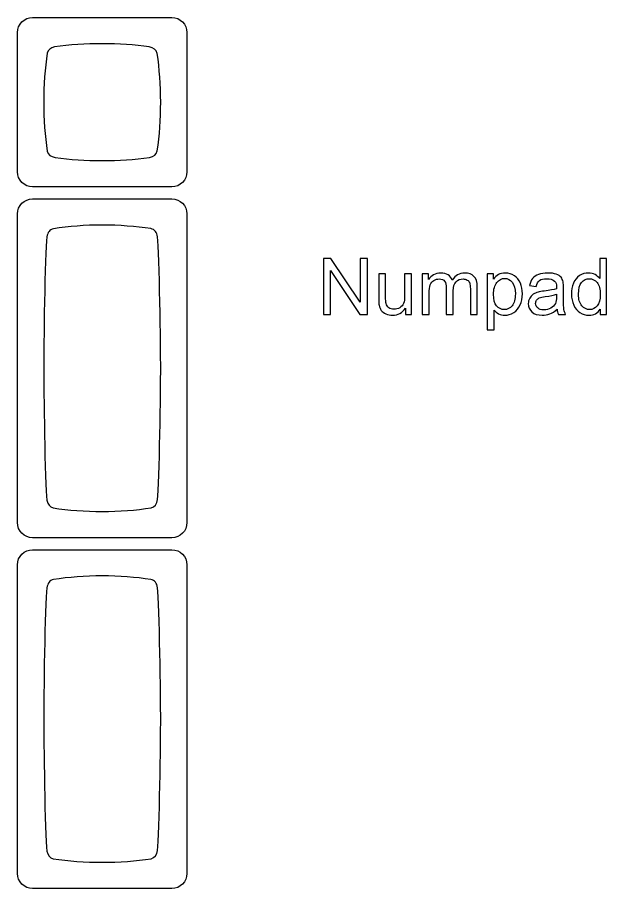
# Model space of a CAD drawing. Header units: millimetres. Extents: x -493 to 473, y -489 to 489.
# Drawn here: x -426.7 to -362.8, y -217.5 to -122.9 of the extents above; entities that cross this region are included whole.
import ezdxf

# ---------------------------------------------------------------- set-up
doc = ezdxf.new("R2010")
doc.units = ezdxf.units.MM
doc.header["$MEASUREMENT"] = 0
doc.layers.add('Layer 1', color=7, linetype='Continuous')

msp = doc.modelspace()

# ---------------------------------------------------------------- linework, layer by layer
at = {"layer": 'Layer 1', "color": 251}
for points, knots in [([(-425.068, -141.2977), (-425.068, -141.2977), (-409.9606, -141.2977), (-409.9606, -141.2977), (-409.9606, -141.2977), (-409.0551, -141.2977), (-408.3143, -140.5569), (-408.3143, -139.6514), (-408.3143, -139.6514), (-408.3143, -139.6514), (-408.3143, -124.544), (-408.3143, -124.544), (-408.3143, -124.544), (-408.3143, -123.6385), (-409.0551, -122.8977), (-409.9606, -122.8977), (-409.9606, -122.8977), (-409.9606, -122.8977), (-425.068, -122.8977), (-425.068, -122.8977), (-425.068, -122.8977), (-425.9735, -122.8977), (-426.7143, -123.6385), (-426.7143, -124.544), (-426.7143, -124.544), (-426.7143, -124.544), (-426.7143, -139.6514), (-426.7143, -139.6514), (-426.7143, -139.6514), (-426.7143, -140.5569), (-425.9735, -141.2977), (-425.068, -141.2977)], [0, 0, 0, 0, 0.1111111, 0.1111111, 0.1111111, 0.1111111, 0.2222222, 0.2222222, 0.2222222, 0.2222222, 0.3333333, 0.3333333, 0.3333333, 0.3333333, 0.4444444, 0.4444444, 0.4444444, 0.4444444, 0.5555556, 0.5555556, 0.5555556, 0.5555556, 0.6666667, 0.6666667, 0.6666667, 0.6666667, 0.7777778, 0.7777778, 0.7777778, 0.7777778, 1, 1, 1, 1]), ([(-417.5141, -125.7482), (-415.7235, -125.7487), (-414.0036, -125.8716), (-412.4014, -126.0971), (-412.4014, -126.0971), (-412.4014, -126.0971), (-412.4014, -126.0972), (-412.4014, -126.0972), (-412.4014, -126.0972), (-411.9146, -126.1701), (-411.6247, -126.4027), (-411.5375, -126.8074), (-411.5375, -126.8074), (-411.2955, -128.4603), (-411.1632, -130.2419), (-411.1628, -132.0997), (-411.1628, -132.0997), (-411.1623, -133.9574), (-411.2938, -135.739), (-411.535, -137.3919), (-411.535, -137.3919), (-411.622, -137.7961), (-411.9113, -138.0285), (-412.397, -138.1014), (-412.397, -138.1014), (-413.9995, -138.3263), (-415.7199, -138.4485), (-417.5112, -138.4481), (-417.5112, -138.4481), (-419.303, -138.4477), (-421.024, -138.3245), (-422.627, -138.0987), (-422.627, -138.0987), (-422.627, -138.0987), (-422.6269, -138.0983), (-422.6269, -138.0983), (-422.6269, -138.0983), (-423.0999, -138.0275), (-423.3871, -137.8058), (-423.483, -137.4218), (-423.483, -137.4218), (-423.728, -135.7597), (-423.8621, -133.9668), (-423.8625, -132.0967), (-423.8625, -132.0967), (-423.863, -130.2249), (-423.7295, -128.4305), (-423.4849, -126.7672), (-423.4849, -126.7672), (-423.3923, -126.4003), (-423.1243, -126.1823), (-422.6855, -126.1031), (-422.6855, -126.1031), (-421.0668, -125.873), (-419.3267, -125.7478), (-417.5141, -125.7482)], [0, 0, 0, 0, 0.0666667, 0.0666667, 0.0666667, 0.0666667, 0.1333333, 0.1333333, 0.1333333, 0.1333333, 0.2, 0.2, 0.2, 0.2, 0.2666667, 0.2666667, 0.2666667, 0.2666667, 0.3333333, 0.3333333, 0.3333333, 0.3333333, 0.4, 0.4, 0.4, 0.4, 0.4666667, 0.4666667, 0.4666667, 0.4666667, 0.5333333, 0.5333333, 0.5333333, 0.5333333, 0.6, 0.6, 0.6, 0.6, 0.6666667, 0.6666667, 0.6666667, 0.6666667, 0.7333333, 0.7333333, 0.7333333, 0.7333333, 0.8, 0.8, 0.8, 0.8, 0.8666667, 0.8666667, 0.8666667, 0.8666667, 1, 1, 1, 1]), ([(-408.3143, -177.7514), (-408.3143, -177.7514), (-408.3143, -144.244), (-408.3143, -144.244), (-408.3143, -144.244), (-408.3143, -143.3385), (-409.0551, -142.5977), (-409.9606, -142.5977), (-409.9606, -142.5977), (-409.9606, -142.5977), (-425.068, -142.5977), (-425.068, -142.5977), (-425.068, -142.5977), (-425.9735, -142.5977), (-426.7143, -143.3385), (-426.7143, -144.244), (-426.7143, -144.244), (-426.7143, -144.244), (-426.7143, -177.7514), (-426.7143, -177.7514), (-426.7143, -177.7514), (-426.7143, -178.6569), (-425.9735, -179.3977), (-425.068, -179.3977), (-425.068, -179.3977), (-425.068, -179.3977), (-409.9606, -179.3977), (-409.9606, -179.3977), (-409.9606, -179.3977), (-409.0551, -179.3977), (-408.3143, -178.6569), (-408.3143, -177.7514)], [0, 0, 0, 0, 0.1111111, 0.1111111, 0.1111111, 0.1111111, 0.2222222, 0.2222222, 0.2222222, 0.2222222, 0.3333333, 0.3333333, 0.3333333, 0.3333333, 0.4444444, 0.4444444, 0.4444444, 0.4444444, 0.5555556, 0.5555556, 0.5555556, 0.5555556, 0.6666667, 0.6666667, 0.6666667, 0.6666667, 0.7777778, 0.7777778, 0.7777778, 0.7777778, 1, 1, 1, 1]), ([(-423.8637, -160.9977), (-423.8633, -159.1154), (-423.7412, -148.4159), (-423.5156, -146.7419), (-423.5156, -146.7419), (-423.5156, -146.7419), (-423.5156, -146.7419), (-423.5156, -146.7419), (-423.5156, -146.7419), (-423.4427, -146.2333), (-423.2101, -145.9305), (-422.8054, -145.8392), (-422.8054, -145.8392), (-421.1524, -145.5865), (-419.3708, -145.4482), (-417.5132, -145.4478), (-417.5132, -145.4478), (-415.6555, -145.4474), (-413.8738, -145.5847), (-412.2209, -145.8367), (-412.2209, -145.8367), (-411.8167, -145.9275), (-411.5843, -146.2299), (-411.5115, -146.7373), (-411.5115, -146.7373), (-411.2865, -148.4116), (-411.1635, -159.1228), (-411.1639, -160.9946), (-411.1639, -160.9946), (-411.1642, -162.8664), (-411.2875, -173.5818), (-411.5132, -175.2567), (-411.5132, -175.2567), (-411.5132, -175.2567), (-411.5137, -175.2566), (-411.5137, -175.2566), (-411.5137, -175.2566), (-411.5845, -175.7508), (-411.8062, -176.0509), (-412.1901, -176.151), (-412.1901, -176.151), (-413.8523, -176.407), (-415.6444, -176.5472), (-417.5153, -176.5476), (-417.5153, -176.5476), (-419.3862, -176.548), (-421.1815, -176.4086), (-422.8448, -176.153), (-422.8448, -176.153), (-423.2117, -176.0563), (-423.4296, -175.7762), (-423.5089, -175.3178), (-423.5089, -175.3178), (-423.7389, -173.6265), (-423.8641, -162.88), (-423.8637, -160.9977)], [0, 0, 0, 0, 0.0666667, 0.0666667, 0.0666667, 0.0666667, 0.1333333, 0.1333333, 0.1333333, 0.1333333, 0.2, 0.2, 0.2, 0.2, 0.2666667, 0.2666667, 0.2666667, 0.2666667, 0.3333333, 0.3333333, 0.3333333, 0.3333333, 0.4, 0.4, 0.4, 0.4, 0.4666667, 0.4666667, 0.4666667, 0.4666667, 0.5333333, 0.5333333, 0.5333333, 0.5333333, 0.6, 0.6, 0.6, 0.6, 0.6666667, 0.6666667, 0.6666667, 0.6666667, 0.7333333, 0.7333333, 0.7333333, 0.7333333, 0.8, 0.8, 0.8, 0.8, 0.8666667, 0.8666667, 0.8666667, 0.8666667, 1, 1, 1, 1]), ([(-408.3143, -215.8514), (-408.3143, -215.8514), (-408.3143, -182.344), (-408.3143, -182.344), (-408.3143, -182.344), (-408.3143, -181.4385), (-409.0551, -180.6977), (-409.9606, -180.6977), (-409.9606, -180.6977), (-409.9606, -180.6977), (-425.068, -180.6977), (-425.068, -180.6977), (-425.068, -180.6977), (-425.9735, -180.6977), (-426.7143, -181.4385), (-426.7143, -182.344), (-426.7143, -182.344), (-426.7143, -182.344), (-426.7143, -215.8514), (-426.7143, -215.8514), (-426.7143, -215.8514), (-426.7143, -216.7569), (-425.9735, -217.4977), (-425.068, -217.4977), (-425.068, -217.4977), (-425.068, -217.4977), (-409.9606, -217.4977), (-409.9606, -217.4977), (-409.9606, -217.4977), (-409.0551, -217.4977), (-408.3143, -216.7569), (-408.3143, -215.8514)], [0, 0, 0, 0, 0.1111111, 0.1111111, 0.1111111, 0.1111111, 0.2222222, 0.2222222, 0.2222222, 0.2222222, 0.3333333, 0.3333333, 0.3333333, 0.3333333, 0.4444444, 0.4444444, 0.4444444, 0.4444444, 0.5555556, 0.5555556, 0.5555556, 0.5555556, 0.6666667, 0.6666667, 0.6666667, 0.6666667, 0.7777778, 0.7777778, 0.7777778, 0.7777778, 1, 1, 1, 1]), ([(-423.8637, -199.0977), (-423.8633, -197.2154), (-423.7412, -186.5159), (-423.5156, -184.8419), (-423.5156, -184.8419), (-423.5156, -184.8419), (-423.5156, -184.8419), (-423.5156, -184.8419), (-423.5156, -184.8419), (-423.4427, -184.3333), (-423.2101, -184.0305), (-422.8054, -183.9392), (-422.8054, -183.9392), (-421.1524, -183.6865), (-419.3708, -183.5482), (-417.5132, -183.5478), (-417.5132, -183.5478), (-415.6555, -183.5474), (-413.8738, -183.6847), (-412.2209, -183.9367), (-412.2209, -183.9367), (-411.8167, -184.0275), (-411.5843, -184.3299), (-411.5115, -184.8373), (-411.5115, -184.8373), (-411.2865, -186.5116), (-411.1635, -197.2228), (-411.1639, -199.0946), (-411.1639, -199.0946), (-411.1642, -200.9664), (-411.2875, -211.6818), (-411.5132, -213.3567), (-411.5132, -213.3567), (-411.5132, -213.3567), (-411.5137, -213.3566), (-411.5137, -213.3566), (-411.5137, -213.3566), (-411.5845, -213.8508), (-411.8062, -214.1509), (-412.1901, -214.251), (-412.1901, -214.251), (-413.8523, -214.507), (-415.6444, -214.6472), (-417.5153, -214.6476), (-417.5153, -214.6476), (-419.3862, -214.648), (-421.1815, -214.5086), (-422.8448, -214.253), (-422.8448, -214.253), (-423.2117, -214.1563), (-423.4296, -213.8762), (-423.5089, -213.4178), (-423.5089, -213.4178), (-423.7389, -211.7265), (-423.8641, -200.98), (-423.8637, -199.0977)], [0, 0, 0, 0, 0.0666667, 0.0666667, 0.0666667, 0.0666667, 0.1333333, 0.1333333, 0.1333333, 0.1333333, 0.2, 0.2, 0.2, 0.2, 0.2666667, 0.2666667, 0.2666667, 0.2666667, 0.3333333, 0.3333333, 0.3333333, 0.3333333, 0.4, 0.4, 0.4, 0.4, 0.4666667, 0.4666667, 0.4666667, 0.4666667, 0.5333333, 0.5333333, 0.5333333, 0.5333333, 0.6, 0.6, 0.6, 0.6, 0.6666667, 0.6666667, 0.6666667, 0.6666667, 0.7333333, 0.7333333, 0.7333333, 0.7333333, 0.8, 0.8, 0.8, 0.8, 0.8666667, 0.8666667, 0.8666667, 0.8666667, 1, 1, 1, 1])]:
    msp.add_open_spline(points, degree=3, knots=knots, dxfattribs=at)
at = {"layer": 'Layer 1', "color": 250}
for points, knots in [([(-393.5089, -155.1398), (-393.5089, -155.1398), (-393.5089, -149.0777), (-393.5089, -149.0777), (-393.5089, -149.0777), (-393.5089, -149.0777), (-392.6849, -149.0777), (-392.6849, -149.0777), (-392.6849, -149.0777), (-392.6849, -149.0777), (-389.5042, -153.8359), (-389.5042, -153.8359), (-389.5042, -153.8359), (-389.5042, -153.8359), (-389.5042, -149.0777), (-389.5042, -149.0777), (-389.5042, -149.0777), (-389.5042, -149.0777), (-388.7338, -149.0777), (-388.7338, -149.0777), (-388.7338, -149.0777), (-388.7338, -149.0777), (-388.7338, -155.1398), (-388.7338, -155.1398), (-388.7338, -155.1398), (-388.7338, -155.1398), (-389.5579, -155.1398), (-389.5579, -155.1398), (-389.5579, -155.1398), (-389.5579, -155.1398), (-392.7385, -150.3816), (-392.7385, -150.3816), (-392.7385, -150.3816), (-392.7385, -150.3816), (-392.7385, -155.1398), (-392.7385, -155.1398), (-392.7385, -155.1398), (-392.7385, -155.1398), (-393.5089, -155.1398), (-393.5089, -155.1398)], [0, 0, 0, 0, 0.0909091, 0.0909091, 0.0909091, 0.0909091, 0.1818182, 0.1818182, 0.1818182, 0.1818182, 0.2727273, 0.2727273, 0.2727273, 0.2727273, 0.3636364, 0.3636364, 0.3636364, 0.3636364, 0.4545455, 0.4545455, 0.4545455, 0.4545455, 0.5454545, 0.5454545, 0.5454545, 0.5454545, 0.6363636, 0.6363636, 0.6363636, 0.6363636, 0.7272727, 0.7272727, 0.7272727, 0.7272727, 0.8181818, 0.8181818, 0.8181818, 0.8181818, 1, 1, 1, 1]), ([(-363.4639, -155.1398), (-363.4639, -155.1398), (-363.4639, -154.5824), (-363.4639, -154.5824), (-363.4639, -154.5824), (-363.7419, -155.0156), (-364.1511, -155.2329), (-364.6916, -155.2329), (-364.6916, -155.2329), (-365.0415, -155.2329), (-365.3632, -155.137), (-365.6553, -154.9437), (-365.6553, -154.9437), (-365.9488, -154.7517), (-366.176, -154.4822), (-366.3383, -154.1379), (-366.3383, -154.1379), (-366.4992, -153.7922), (-366.5796, -153.3957), (-366.5796, -152.947), (-366.5796, -152.947), (-366.5796, -152.5095), (-366.5062, -152.113), (-366.3609, -151.756), (-366.3609, -151.756), (-366.2141, -151.4004), (-365.9954, -151.1266), (-365.7033, -150.9375), (-365.7033, -150.9375), (-365.4126, -150.747), (-365.0852, -150.6525), (-364.7254, -150.6525), (-364.7254, -150.6525), (-364.4601, -150.6525), (-364.2245, -150.7089), (-364.0185, -150.8204), (-364.0185, -150.8204), (-363.8124, -150.9319), (-363.6445, -151.0787), (-363.5147, -151.2579), (-363.5147, -151.2579), (-363.5147, -151.2579), (-363.5147, -149.0777), (-363.5147, -149.0777), (-363.5147, -149.0777), (-363.5147, -149.0777), (-362.7696, -149.0777), (-362.7696, -149.0777), (-362.7696, -149.0777), (-362.7696, -149.0777), (-362.7696, -155.1398), (-362.7696, -155.1398), (-362.7696, -155.1398), (-362.7696, -155.1398), (-363.4639, -155.1398), (-363.4639, -155.1398)], [0, 0, 0, 0, 0.0666667, 0.0666667, 0.0666667, 0.0666667, 0.1333333, 0.1333333, 0.1333333, 0.1333333, 0.2, 0.2, 0.2, 0.2, 0.2666667, 0.2666667, 0.2666667, 0.2666667, 0.3333333, 0.3333333, 0.3333333, 0.3333333, 0.4, 0.4, 0.4, 0.4, 0.4666667, 0.4666667, 0.4666667, 0.4666667, 0.5333333, 0.5333333, 0.5333333, 0.5333333, 0.6, 0.6, 0.6, 0.6, 0.6666667, 0.6666667, 0.6666667, 0.6666667, 0.7333333, 0.7333333, 0.7333333, 0.7333333, 0.8, 0.8, 0.8, 0.8, 0.8666667, 0.8666667, 0.8666667, 0.8666667, 1, 1, 1, 1]), ([(-384.6091, -155.1398), (-384.6091, -155.1398), (-384.6091, -154.4865), (-384.6091, -154.4865), (-384.6091, -154.4865), (-384.9506, -154.9846), (-385.4135, -155.2329), (-385.9991, -155.2329), (-385.9991, -155.2329), (-386.2573, -155.2329), (-386.4986, -155.1835), (-386.723, -155.0848), (-386.723, -155.0848), (-386.9473, -154.9846), (-387.1138, -154.8604), (-387.2225, -154.7108), (-387.2225, -154.7108), (-387.3311, -154.5598), (-387.4073, -154.3764), (-387.4511, -154.1591), (-387.4511, -154.1591), (-387.4807, -154.0123), (-387.4962, -153.7809), (-387.4962, -153.4648), (-387.4962, -153.4648), (-387.4962, -153.4648), (-387.4962, -150.7456), (-387.4962, -150.7456), (-387.4962, -150.7456), (-387.4962, -150.7456), (-386.7512, -150.7456), (-386.7512, -150.7456), (-386.7512, -150.7456), (-386.7512, -150.7456), (-386.7512, -153.177), (-386.7512, -153.177), (-386.7512, -153.177), (-386.7512, -153.565), (-386.7357, -153.8275), (-386.706, -153.9615), (-386.706, -153.9615), (-386.6595, -154.1577), (-386.5607, -154.3101), (-386.4083, -154.4216), (-386.4083, -154.4216), (-386.2573, -154.533), (-386.071, -154.5895), (-385.8481, -154.5895), (-385.8481, -154.5895), (-385.6251, -154.5895), (-385.4163, -154.533), (-385.2215, -154.4187), (-385.2215, -154.4187), (-385.0268, -154.3044), (-384.8885, -154.1478), (-384.8067, -153.9517), (-384.8067, -153.9517), (-384.7262, -153.7555), (-384.6853, -153.4691), (-384.6853, -153.0951), (-384.6853, -153.0951), (-384.6853, -153.0951), (-384.6853, -150.7456), (-384.6853, -150.7456), (-384.6853, -150.7456), (-384.6853, -150.7456), (-383.9403, -150.7456), (-383.9403, -150.7456), (-383.9403, -150.7456), (-383.9403, -150.7456), (-383.9403, -155.1398), (-383.9403, -155.1398), (-383.9403, -155.1398), (-383.9403, -155.1398), (-384.6091, -155.1398), (-384.6091, -155.1398)], [0, 0, 0, 0, 0.05, 0.05, 0.05, 0.05, 0.1, 0.1, 0.1, 0.1, 0.15, 0.15, 0.15, 0.15, 0.2, 0.2, 0.2, 0.2, 0.25, 0.25, 0.25, 0.25, 0.3, 0.3, 0.3, 0.3, 0.35, 0.35, 0.35, 0.35, 0.4, 0.4, 0.4, 0.4, 0.45, 0.45, 0.45, 0.45, 0.5, 0.5, 0.5, 0.5, 0.55, 0.55, 0.55, 0.55, 0.6, 0.6, 0.6, 0.6, 0.65, 0.65, 0.65, 0.65, 0.7, 0.7, 0.7, 0.7, 0.75, 0.75, 0.75, 0.75, 0.8, 0.8, 0.8, 0.8, 0.85, 0.85, 0.85, 0.85, 0.9, 0.9, 0.9, 0.9, 1, 1, 1, 1]), ([(-382.7705, -155.1398), (-382.7705, -155.1398), (-382.7705, -150.7456), (-382.7705, -150.7456), (-382.7705, -150.7456), (-382.7705, -150.7456), (-382.1016, -150.7456), (-382.1016, -150.7456), (-382.1016, -150.7456), (-382.1016, -150.7456), (-382.1016, -151.3665), (-382.1016, -151.3665), (-382.1016, -151.3665), (-381.9648, -151.152), (-381.7813, -150.9785), (-381.5527, -150.8486), (-381.5527, -150.8486), (-381.3241, -150.7174), (-381.0645, -150.6525), (-380.7724, -150.6525), (-380.7724, -150.6525), (-380.4478, -150.6525), (-380.1811, -150.7202), (-379.9737, -150.8543), (-379.9737, -150.8543), (-379.7663, -150.9898), (-379.6195, -151.1774), (-379.5349, -151.4201), (-379.5349, -151.4201), (-379.1849, -150.9079), (-378.7319, -150.6525), (-378.1731, -150.6525), (-378.1731, -150.6525), (-377.7357, -150.6525), (-377.3984, -150.7724), (-377.1642, -151.0137), (-377.1642, -151.0137), (-376.9286, -151.255), (-376.81, -151.6262), (-376.81, -152.1271), (-376.81, -152.1271), (-376.81, -152.1271), (-376.81, -155.1398), (-376.81, -155.1398), (-376.81, -155.1398), (-376.81, -155.1398), (-377.5551, -155.1398), (-377.5551, -155.1398), (-377.5551, -155.1398), (-377.5551, -155.1398), (-377.5551, -152.374), (-377.5551, -152.374), (-377.5551, -152.374), (-377.5551, -152.0777), (-377.5805, -151.8632), (-377.6285, -151.732), (-377.6285, -151.732), (-377.6764, -151.6008), (-377.7639, -151.4963), (-377.8923, -151.4159), (-377.8923, -151.4159), (-378.0193, -151.3355), (-378.1689, -151.296), (-378.3397, -151.296), (-378.3397, -151.296), (-378.6501, -151.296), (-378.9069, -151.399), (-379.1115, -151.6036), (-379.1115, -151.6036), (-379.3161, -151.8096), (-379.4177, -152.1384), (-379.4177, -152.5899), (-379.4177, -152.5899), (-379.4177, -152.5899), (-379.4177, -155.1398), (-379.4177, -155.1398), (-379.4177, -155.1398), (-379.4177, -155.1398), (-380.1628, -155.1398), (-380.1628, -155.1398), (-380.1628, -155.1398), (-380.1628, -155.1398), (-380.1628, -152.288), (-380.1628, -152.288), (-380.1628, -152.288), (-380.1628, -151.9578), (-380.2235, -151.7094), (-380.3448, -151.5443), (-380.3448, -151.5443), (-380.4662, -151.3792), (-380.6651, -151.296), (-380.9403, -151.296), (-380.9403, -151.296), (-381.1492, -151.296), (-381.3425, -151.351), (-381.5203, -151.4611), (-381.5203, -151.4611), (-381.6981, -151.5711), (-381.8265, -151.732), (-381.9069, -151.9451), (-381.9069, -151.9451), (-381.9859, -152.1567), (-382.0254, -152.4629), (-382.0254, -152.8623), (-382.0254, -152.8623), (-382.0254, -152.8623), (-382.0254, -155.1398), (-382.0254, -155.1398), (-382.0254, -155.1398), (-382.0254, -155.1398), (-382.7705, -155.1398), (-382.7705, -155.1398)], [0, 0, 0, 0, 0.0344828, 0.0344828, 0.0344828, 0.0344828, 0.0689655, 0.0689655, 0.0689655, 0.0689655, 0.1034483, 0.1034483, 0.1034483, 0.1034483, 0.137931, 0.137931, 0.137931, 0.137931, 0.1724138, 0.1724138, 0.1724138, 0.1724138, 0.2068966, 0.2068966, 0.2068966, 0.2068966, 0.2413793, 0.2413793, 0.2413793, 0.2413793, 0.2758621, 0.2758621, 0.2758621, 0.2758621, 0.3103448, 0.3103448, 0.3103448, 0.3103448, 0.3448276, 0.3448276, 0.3448276, 0.3448276, 0.3793103, 0.3793103, 0.3793103, 0.3793103, 0.4137931, 0.4137931, 0.4137931, 0.4137931, 0.4482759, 0.4482759, 0.4482759, 0.4482759, 0.4827586, 0.4827586, 0.4827586, 0.4827586, 0.5172414, 0.5172414, 0.5172414, 0.5172414, 0.5517241, 0.5517241, 0.5517241, 0.5517241, 0.5862069, 0.5862069, 0.5862069, 0.5862069, 0.6206897, 0.6206897, 0.6206897, 0.6206897, 0.6551724, 0.6551724, 0.6551724, 0.6551724, 0.6896552, 0.6896552, 0.6896552, 0.6896552, 0.7241379, 0.7241379, 0.7241379, 0.7241379, 0.7586207, 0.7586207, 0.7586207, 0.7586207, 0.7931034, 0.7931034, 0.7931034, 0.7931034, 0.8275862, 0.8275862, 0.8275862, 0.8275862, 0.862069, 0.862069, 0.862069, 0.862069, 0.8965517, 0.8965517, 0.8965517, 0.8965517, 0.9310345, 0.9310345, 0.9310345, 0.9310345, 1, 1, 1, 1]), ([(-375.7178, -156.8247), (-375.7178, -156.8247), (-375.7178, -150.7456), (-375.7178, -150.7456), (-375.7178, -150.7456), (-375.7178, -150.7456), (-375.0405, -150.7456), (-375.0405, -150.7456), (-375.0405, -150.7456), (-375.0405, -150.7456), (-375.0405, -151.3228), (-375.0405, -151.3228), (-375.0405, -151.3228), (-374.881, -151.0998), (-374.7004, -150.9319), (-374.4986, -150.8204), (-374.4986, -150.8204), (-374.2982, -150.7089), (-374.0541, -150.6525), (-373.7677, -150.6525), (-373.7677, -150.6525), (-373.3923, -150.6525), (-373.0621, -150.7485), (-372.7757, -150.9418), (-372.7757, -150.9418), (-372.4892, -151.1337), (-372.2733, -151.406), (-372.1266, -151.756), (-372.1266, -151.756), (-371.9812, -152.1073), (-371.9078, -152.4912), (-371.9078, -152.9103), (-371.9078, -152.9103), (-371.9078, -153.3576), (-371.9883, -153.7612), (-372.1491, -154.121), (-372.1491, -154.121), (-372.31, -154.4794), (-372.5442, -154.7546), (-372.8519, -154.9465), (-372.8519, -154.9465), (-373.1581, -155.137), (-373.4812, -155.2329), (-373.8199, -155.2329), (-373.8199, -155.2329), (-374.0682, -155.2329), (-374.2912, -155.1807), (-374.4873, -155.0763), (-374.4873, -155.0763), (-374.6849, -154.9719), (-374.8457, -154.8406), (-374.9727, -154.6812), (-374.9727, -154.6812), (-374.9727, -154.6812), (-374.9727, -156.8247), (-374.9727, -156.8247), (-374.9727, -156.8247), (-374.9727, -156.8247), (-375.7178, -156.8247), (-375.7178, -156.8247)], [0, 0, 0, 0, 0.0625, 0.0625, 0.0625, 0.0625, 0.125, 0.125, 0.125, 0.125, 0.1875, 0.1875, 0.1875, 0.1875, 0.25, 0.25, 0.25, 0.25, 0.3125, 0.3125, 0.3125, 0.3125, 0.375, 0.375, 0.375, 0.375, 0.4375, 0.4375, 0.4375, 0.4375, 0.5, 0.5, 0.5, 0.5, 0.5625, 0.5625, 0.5625, 0.5625, 0.625, 0.625, 0.625, 0.625, 0.6875, 0.6875, 0.6875, 0.6875, 0.75, 0.75, 0.75, 0.75, 0.8125, 0.8125, 0.8125, 0.8125, 0.875, 0.875, 0.875, 0.875, 1, 1, 1, 1]), ([(-375.0405, -152.9695), (-375.0405, -153.5326), (-374.9262, -153.9488), (-374.699, -154.2184), (-374.699, -154.2184), (-374.4704, -154.4879), (-374.1938, -154.6233), (-373.8693, -154.6233), (-373.8693, -154.6233), (-373.5391, -154.6233), (-373.2568, -154.4836), (-373.0226, -154.2042), (-373.0226, -154.2042), (-372.7869, -153.9248), (-372.6698, -153.493), (-372.6698, -152.9074), (-372.6698, -152.9074), (-372.6698, -152.3486), (-372.7841, -151.931), (-373.0141, -151.653), (-373.0141, -151.653), (-373.2441, -151.375), (-373.5179, -151.2367), (-373.8368, -151.2367), (-373.8368, -151.2367), (-374.1529, -151.2367), (-374.4323, -151.3849), (-374.675, -151.6798), (-374.675, -151.6798), (-374.9191, -151.9761), (-375.0405, -152.4051), (-375.0405, -152.9695)], [0, 0, 0, 0, 0.1111111, 0.1111111, 0.1111111, 0.1111111, 0.2222222, 0.2222222, 0.2222222, 0.2222222, 0.3333333, 0.3333333, 0.3333333, 0.3333333, 0.4444444, 0.4444444, 0.4444444, 0.4444444, 0.5555556, 0.5555556, 0.5555556, 0.5555556, 0.6666667, 0.6666667, 0.6666667, 0.6666667, 0.7777778, 0.7777778, 0.7777778, 0.7777778, 1, 1, 1, 1]), ([(-368.1388, -154.5895), (-368.4154, -154.8251), (-368.6821, -154.9902), (-368.9375, -155.0876), (-368.9375, -155.0876), (-369.1929, -155.185), (-369.4667, -155.2329), (-369.7602, -155.2329), (-369.7602, -155.2329), (-370.2428, -155.2329), (-370.6139, -155.1158), (-370.8735, -154.8802), (-370.8735, -154.8802), (-371.1332, -154.6459), (-371.263, -154.3454), (-371.263, -153.9799), (-371.263, -153.9799), (-371.263, -153.7654), (-371.2136, -153.5692), (-371.1162, -153.3914), (-371.1162, -153.3914), (-371.0175, -153.2136), (-370.8891, -153.0725), (-370.731, -152.9653), (-370.731, -152.9653), (-370.5716, -152.8581), (-370.3938, -152.7762), (-370.1948, -152.7212), (-370.1948, -152.7212), (-370.048, -152.6831), (-369.8265, -152.6464), (-369.5316, -152.6097), (-369.5316, -152.6097), (-368.9305, -152.5391), (-368.486, -152.4531), (-368.2023, -152.3543), (-368.2023, -152.3543), (-368.1995, -152.2527), (-368.1981, -152.1878), (-368.1981, -152.161), (-368.1981, -152.161), (-368.1981, -151.859), (-368.2686, -151.6459), (-368.4098, -151.5217), (-368.4098, -151.5217), (-368.6003, -151.3538), (-368.8839, -151.2706), (-369.2592, -151.2706), (-369.2592, -151.2706), (-369.6106, -151.2706), (-369.8702, -151.3327), (-370.0368, -151.4554), (-370.0368, -151.4554), (-370.2047, -151.5782), (-370.3274, -151.7955), (-370.4079, -152.1088), (-370.4079, -152.1088), (-370.4079, -152.1088), (-371.136, -152.0072), (-371.136, -152.0072), (-371.136, -152.0072), (-371.0697, -151.6953), (-370.961, -151.4427), (-370.8086, -151.2508), (-370.8086, -151.2508), (-370.6562, -151.0589), (-370.4361, -150.9121), (-370.1482, -150.8077), (-370.1482, -150.8077), (-369.8618, -150.7047), (-369.5273, -150.6525), (-369.1492, -150.6525), (-369.1492, -150.6525), (-368.7738, -150.6525), (-368.4676, -150.6962), (-368.232, -150.7851), (-368.232, -150.7851), (-367.9977, -150.874), (-367.8242, -150.9841), (-367.7141, -151.1182), (-367.7141, -151.1182), (-367.604, -151.2522), (-367.5264, -151.4216), (-367.4813, -151.6262), (-367.4813, -151.6262), (-367.4573, -151.7532), (-367.4446, -151.9818), (-367.4446, -152.3105), (-367.4446, -152.3105), (-367.4446, -152.3105), (-367.4446, -153.2983), (-367.4446, -153.2983), (-367.4446, -153.2983), (-367.4446, -153.9883), (-367.429, -154.4244), (-367.398, -154.6092), (-367.398, -154.6092), (-367.3684, -154.7941), (-367.3063, -154.9705), (-367.216, -155.1398), (-367.216, -155.1398), (-367.216, -155.1398), (-367.9949, -155.1398), (-367.9949, -155.1398), (-367.9949, -155.1398), (-368.0697, -154.9832), (-368.1177, -154.7997), (-368.1388, -154.5895)], [0, 0, 0, 0, 0.0357143, 0.0357143, 0.0357143, 0.0357143, 0.0714286, 0.0714286, 0.0714286, 0.0714286, 0.1071429, 0.1071429, 0.1071429, 0.1071429, 0.1428571, 0.1428571, 0.1428571, 0.1428571, 0.1785714, 0.1785714, 0.1785714, 0.1785714, 0.2142857, 0.2142857, 0.2142857, 0.2142857, 0.25, 0.25, 0.25, 0.25, 0.2857143, 0.2857143, 0.2857143, 0.2857143, 0.3214286, 0.3214286, 0.3214286, 0.3214286, 0.3571429, 0.3571429, 0.3571429, 0.3571429, 0.3928571, 0.3928571, 0.3928571, 0.3928571, 0.4285714, 0.4285714, 0.4285714, 0.4285714, 0.4642857, 0.4642857, 0.4642857, 0.4642857, 0.5, 0.5, 0.5, 0.5, 0.5357143, 0.5357143, 0.5357143, 0.5357143, 0.5714286, 0.5714286, 0.5714286, 0.5714286, 0.6071429, 0.6071429, 0.6071429, 0.6071429, 0.6428571, 0.6428571, 0.6428571, 0.6428571, 0.6785714, 0.6785714, 0.6785714, 0.6785714, 0.7142857, 0.7142857, 0.7142857, 0.7142857, 0.75, 0.75, 0.75, 0.75, 0.7857143, 0.7857143, 0.7857143, 0.7857143, 0.8214286, 0.8214286, 0.8214286, 0.8214286, 0.8571429, 0.8571429, 0.8571429, 0.8571429, 0.8928571, 0.8928571, 0.8928571, 0.8928571, 0.9285714, 0.9285714, 0.9285714, 0.9285714, 1, 1, 1, 1]), ([(-365.8176, -152.9484), (-365.8176, -153.51), (-365.6991, -153.9291), (-365.4606, -154.2071), (-365.4606, -154.2071), (-365.2235, -154.485), (-364.9427, -154.6233), (-364.6196, -154.6233), (-364.6196, -154.6233), (-364.2936, -154.6233), (-364.017, -154.4907), (-363.7884, -154.2254), (-363.7884, -154.2254), (-363.5613, -153.9601), (-363.447, -153.5551), (-363.447, -153.0105), (-363.447, -153.0105), (-363.447, -152.4121), (-363.5627, -151.9719), (-363.7955, -151.6911), (-363.7955, -151.6911), (-364.0269, -151.4103), (-364.3134, -151.2706), (-364.6535, -151.2706), (-364.6535, -151.2706), (-364.9851, -151.2706), (-365.2616, -151.4046), (-365.4846, -151.6741), (-365.4846, -151.6741), (-365.7061, -151.9437), (-365.8176, -152.3684), (-365.8176, -152.9484)], [0, 0, 0, 0, 0.1111111, 0.1111111, 0.1111111, 0.1111111, 0.2222222, 0.2222222, 0.2222222, 0.2222222, 0.3333333, 0.3333333, 0.3333333, 0.3333333, 0.4444444, 0.4444444, 0.4444444, 0.4444444, 0.5555556, 0.5555556, 0.5555556, 0.5555556, 0.6666667, 0.6666667, 0.6666667, 0.6666667, 0.7777778, 0.7777778, 0.7777778, 0.7777778, 1, 1, 1, 1]), ([(-368.1981, -152.9385), (-368.469, -153.0485), (-368.8754, -153.1417), (-369.4173, -153.2179), (-369.4173, -153.2179), (-369.7249, -153.2616), (-369.9422, -153.311), (-370.0692, -153.366), (-370.0692, -153.366), (-370.1962, -153.4211), (-370.2936, -153.5015), (-370.3627, -153.6059), (-370.3627, -153.6059), (-370.4319, -153.7118), (-370.4671, -153.8289), (-370.4671, -153.9587), (-370.4671, -153.9587), (-370.4671, -154.1549), (-370.3924, -154.32), (-370.2414, -154.4512), (-370.2414, -154.4512), (-370.0904, -154.5824), (-369.8702, -154.6487), (-369.581, -154.6487), (-369.581, -154.6487), (-369.2945, -154.6487), (-369.0391, -154.5866), (-368.8147, -154.4611), (-368.8147, -154.4611), (-368.5918, -154.3369), (-368.4267, -154.1661), (-368.3223, -153.9502), (-368.3223, -153.9502), (-368.2418, -153.7823), (-368.2023, -153.5354), (-368.2023, -153.2094), (-368.2023, -153.2094), (-368.2023, -153.2094), (-368.1981, -152.9385), (-368.1981, -152.9385)], [0, 0, 0, 0, 0.0909091, 0.0909091, 0.0909091, 0.0909091, 0.1818182, 0.1818182, 0.1818182, 0.1818182, 0.2727273, 0.2727273, 0.2727273, 0.2727273, 0.3636364, 0.3636364, 0.3636364, 0.3636364, 0.4545455, 0.4545455, 0.4545455, 0.4545455, 0.5454545, 0.5454545, 0.5454545, 0.5454545, 0.6363636, 0.6363636, 0.6363636, 0.6363636, 0.7272727, 0.7272727, 0.7272727, 0.7272727, 0.8181818, 0.8181818, 0.8181818, 0.8181818, 1, 1, 1, 1])]:
    msp.add_open_spline(points, degree=3, knots=knots, dxfattribs=at)

doc.saveas('drawing.dxf')
